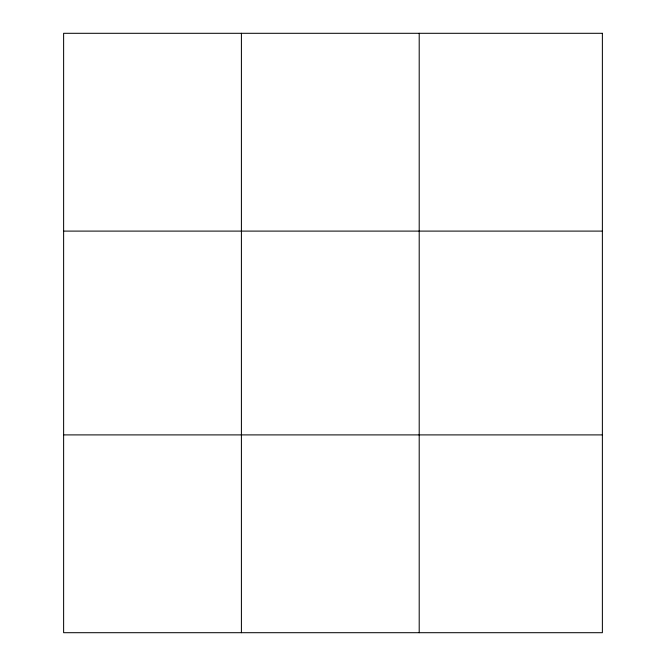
<?xml version="1.0" encoding="UTF-8"?>
<svg xmlns="http://www.w3.org/2000/svg" width="666" height="666" viewBox="0 0 666 666"><rect width="100%" height="100%" fill="white"/><g stroke="black" fill="none" stroke-linecap="round" stroke-linejoin="round"><path stroke-width="1" d="M241.408 33.3L241.408 632.7M419.205 33.3L419.205 632.7M63.62 231.102L602.38 231.102M63.62 434.898L602.38 434.898M602.38 33.3L602.38 632.7L63.62 632.7L63.62 33.3L602.38 33.3"/></g></svg>
